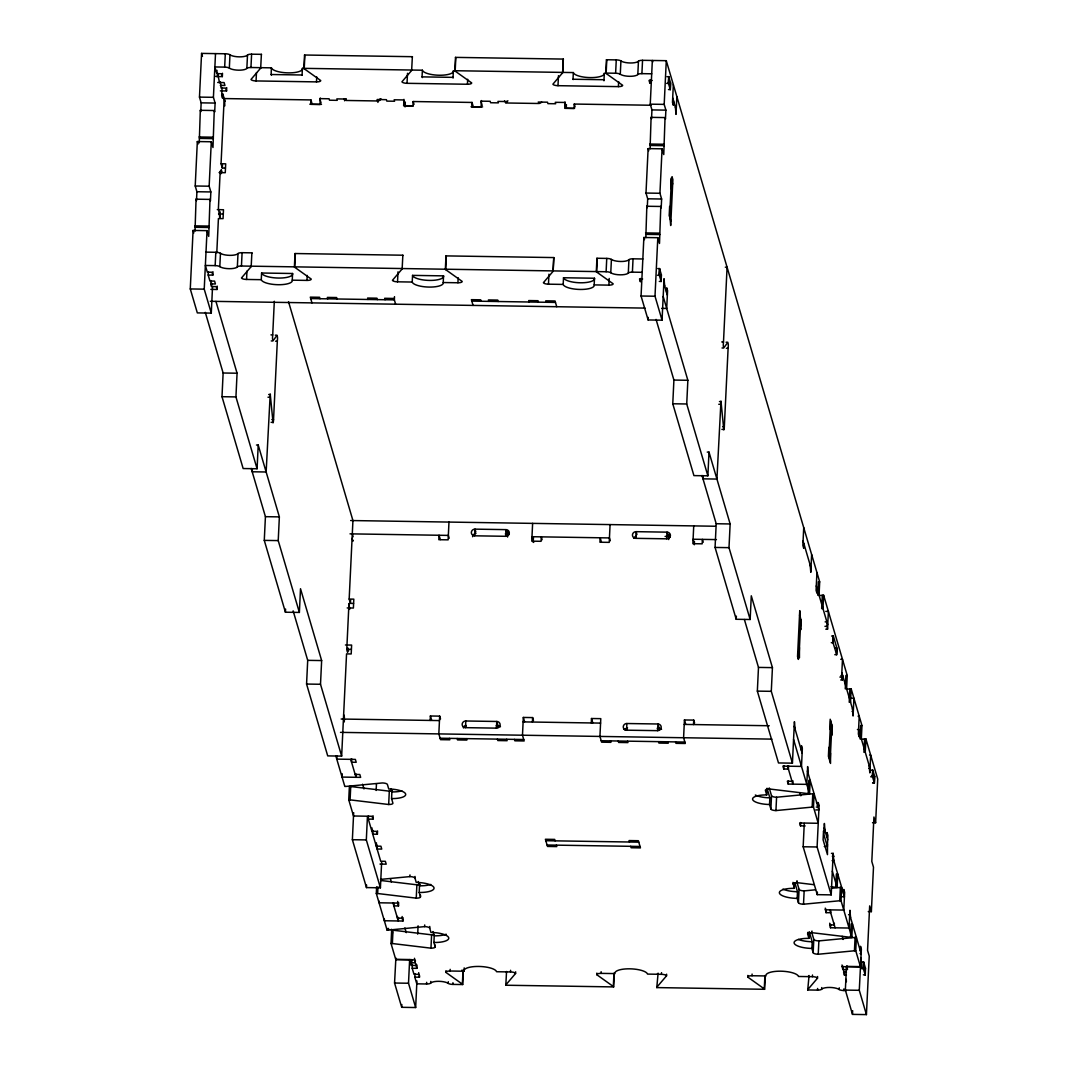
<?xml version="1.0" encoding="UTF-8"?>
<svg xmlns="http://www.w3.org/2000/svg" width="1068" height="1068" viewBox="0 0 1068 1068"><rect width="100%" height="100%" fill="white"/><g stroke="black" fill="none" stroke-linecap="round" stroke-linejoin="round"><path stroke-width="1.5" d="M217.498 73.065L219.541 82.69L219.821 81.675M274.316 301.283L272.714 334.898C271.205 349.904 278.828 326.234 277.32 341.239L273.475 420.979L273.061 422.861L270.217 394.012L266.146 471.989L252.208 471.776L252.355 468.665M725.332 267.187L727.081 267.214L723.49 341.96C721.981 356.966 729.618 333.296 728.109 348.315L724.264 428.041L723.81 429.91L720.967 401.087L716.922 479.065L702.984 478.838L703.144 475.58M212.519 287.185L211.277 313.111L197.326 312.897L190.278 288.947L193.081 230.434L207.032 230.648L208.714 236.388L209.996 199.409L196.058 199.182L195.017 231.182M196.058 199.182L196.485 200.624L196.912 191.733L195.217 185.992L197.34 141.55L211.29 141.764L212.973 147.504L214.254 110.525L200.317 110.298L199.249 142.845M200.317 110.298L200.744 111.74L201.158 102.848L199.476 97.108L201.572 53.4L225.308 53.774A4.672 1.428 2.7 0 1 229.967 54.802A9.345 2.844 2.7 0 0 239.299 56.858A9.345 2.844 2.7 0 0 247.496 55.069A4.672 1.428 2.7 0 1 251.594 54.188L261.393 54.335L260.685 68.085L251.007 79.433A4.672 1.428 2.7 0 0 256.066 80.941L316.488 81.889A4.672 1.428 2.7 0 0 320.707 80.527L304.22 68.766A4.672 1.428 2.7 0 1 303.899 68.352L304.54 55.015L412.355 56.697L411.647 70.448L401.955 81.795A4.672 1.428 2.7 0 0 407.028 83.317L467.437 84.252A4.672 1.428 2.7 0 0 471.669 82.89L455.168 71.129A4.672 1.428 2.7 0 1 454.861 70.715L455.502 57.378L563.317 59.074L562.676 72.397A4.672 1.428 2.7 0 1 562.596 72.811L552.917 84.172A4.672 1.428 2.7 0 0 557.99 85.68L618.399 86.628A4.672 1.428 2.7 0 0 622.631 85.266L606.13 73.492A4.672 1.428 2.7 0 1 605.823 73.078L606.45 59.741L616.263 59.901A4.672 1.428 2.7 0 1 620.922 60.929A9.345 2.844 2.7 0 0 630.254 62.985A9.345 2.844 2.7 0 0 638.45 61.196A4.672 1.428 2.7 0 1 642.549 60.315L666.285 60.689L819.69 581.886L819.049 595.223A4.672 1.428 2.7 0 1 817.701 595.143L818.342 581.806A4.672 1.428 2.7 0 0 819.69 581.886M211.277 313.111L204.228 289.161L207.032 230.648M209.996 199.409L210.423 200.837L210.85 191.946L209.154 186.206L211.29 141.764M214.254 110.525L214.681 111.953L215.109 103.062L213.413 97.322L215.509 53.614M216.137 76.509L222.331 76.602L221.49 73.732L216.844 73.652L217.004 70.328M210.943 280.564L210.783 283.901L215.429 283.968L214.588 281.098L209.942 281.031L208.18 275.037L208.34 271.713M220.368 90.873L226.563 90.967L225.722 88.097L221.076 88.03L220.449 82.062M210.863 289.388L217.058 289.481L216.203 286.611L211.557 286.531L211.718 283.207M208.18 275.037L212.826 275.117L212.986 271.779M222.331 76.602L222.491 73.265M222.077 87.563L221.703 95.346L222.544 98.216L222.758 93.77L225.014 101.433M642.202 272.313L632.403 272.153A4.672 1.428 2.7 0 0 628.304 273.048A9.345 2.844 2.7 0 1 620.094 274.823A9.345 2.844 2.7 0 1 610.776 272.767A4.672 1.428 2.7 0 0 606.117 271.739L241.448 266.025A4.672 1.428 2.7 0 0 237.35 266.92A9.345 2.844 2.7 0 1 229.153 268.695A9.345 2.844 2.7 0 1 219.821 266.64A4.672 1.428 2.7 0 0 215.162 265.612L215.803 252.288L206.004 252.128M453.086 78.057A15.566 4.739 2.7 0 0 453.046 77.363L453.366 70.688A15.566 4.739 2.7 0 1 439.282 75.241A15.566 4.739 2.7 0 1 422.381 70.208L302.404 68.325A15.566 4.739 2.7 0 1 288.32 72.878A15.566 4.739 2.7 0 1 271.419 67.845L250.953 67.511A4.672 1.428 2.7 0 0 246.855 68.405A9.345 2.844 2.7 0 1 238.658 70.181A9.345 2.844 2.7 0 1 229.34 68.125A4.672 1.428 2.7 0 0 224.667 67.11L225.308 53.774M216.791 252.769L218.419 218.553L223.065 218.633L223.492 209.742L217.298 209.635M225.415 168.103L222.318 168.05L221.049 163.738L224.173 98.563L310.921 99.925L312.19 104.223M221.076 173.55L221.263 169.652L222.104 172.535M224.6 99.992L224.801 105.879M220.222 211.891L219.901 218.459L218.419 208.26L220.195 171.227L220.889 173.563M222.318 168.05L222.478 164.792M217.058 289.481L217.218 286.144M226.563 90.967L226.723 87.643M219.821 266.64L220.462 253.303A4.672 1.428 2.7 0 0 215.803 252.288M229.34 68.125L229.967 54.802M256.48 445.022L258.216 445.049L257.081 468.759L243.144 468.532L221.997 396.695L223.132 372.999L205.283 312.337M237.35 266.92L237.99 253.583A4.672 1.428 2.7 0 1 242.089 252.689L251.888 252.849L251.18 266.586L241.488 277.947A4.672 1.428 2.7 0 0 246.561 279.456L261.273 279.683A15.566 4.739 2.7 0 0 278.174 284.715A15.566 4.739 2.7 0 0 292.258 280.176L306.97 280.403A4.672 1.428 2.7 0 0 311.202 279.042L294.715 267.267A4.672 1.428 2.7 0 1 294.394 266.853L295.035 253.53L402.85 255.212L402.142 268.949L392.45 280.31A4.672 1.428 2.7 0 0 397.523 281.818L412.235 282.045A15.566 4.739 2.7 0 0 429.136 287.078A15.566 4.739 2.7 0 0 443.22 282.539L457.932 282.766A4.672 1.428 2.7 0 0 462.164 281.405L445.663 269.643A4.672 1.428 2.7 0 1 445.356 269.229L445.983 255.893L553.811 257.575L553.171 270.912A4.672 1.428 2.7 0 1 553.091 271.325L543.412 282.673A4.672 1.428 2.7 0 0 548.471 284.181L563.196 284.422A15.566 4.739 2.7 0 0 580.098 289.455A15.566 4.739 2.7 0 0 594.182 284.902L608.894 285.129A4.672 1.428 2.7 0 0 613.112 283.768L596.625 272.006A4.672 1.428 2.7 0 1 596.304 271.592L596.945 258.256L606.744 258.416A4.672 1.428 2.7 0 1 611.417 259.431A9.345 2.844 2.7 0 0 620.735 261.486A9.345 2.844 2.7 0 0 628.932 259.711A4.672 1.428 2.7 0 1 633.044 258.816L642.843 258.977M246.855 68.405L247.496 55.069M241.448 266.025L242.089 252.689M250.953 67.511L251.594 54.188M257.081 468.759L235.935 396.922L237.069 373.213L215.936 301.376M246.561 279.456L246.962 271.125M256.066 80.941L256.467 72.611M261.273 279.683L261.593 273.021L292.579 273.501L292.258 280.176M271.472 75.214A15.566 4.739 2.7 0 1 271.112 74.506L271.419 67.845M293.139 610.856L307.704 660.344L306.569 684.054L327.716 755.89L341.653 756.104L320.507 684.268L321.642 660.571L300.508 588.722L299.374 612.431L285.423 612.218L264.277 540.381L265.425 516.672L251.207 468.411M299.374 612.431L278.227 540.595L279.362 516.885L258.216 445.049M302.151 75.347A15.566 4.739 2.7 0 0 302.084 75L302.404 68.325M294.715 267.267L295.342 253.944A4.672 1.428 2.7 0 1 295.035 253.53M304.22 68.766L304.861 55.429A4.672 1.428 2.7 0 1 304.54 55.015M285.423 612.218L285.583 609.054M310.921 99.925L310.708 104.357L319.999 104.504L320.307 98.042M306.97 280.403L307.21 275.397M316.488 81.889L316.729 76.896M336.941 755.784L336.78 759.121L355.364 759.415L356.205 762.285L351.559 762.218L351.719 758.881M341.653 756.104L346.553 653.883L351.198 653.963L351.626 645.072L345.431 644.979M353.535 603.433L350.438 603.38L349.169 599.068L352.934 520.557L288.52 301.683M344.417 718.978L344.27 721.941L343.429 719.071M349.663 609.387L348.956 603.553L346.766 649.477L347.607 652.348L347.821 647.902L348.662 650.772M352.974 540.381L352.934 541.209L352.08 538.339M342.214 773.753L342.067 777.077L360.65 777.37L359.809 774.5L355.163 774.42M350.438 603.38L350.598 600.123M368.46 815.752L368.3 819.089L372.946 819.156L372.105 816.286L353.508 815.992L348.742 799.785L349.383 786.448A4.672 1.428 2.7 0 1 350.731 786.529L389.313 791.161A4.672 1.428 2.7 0 0 392.477 790.801M390.941 788.718L391.876 791.922L391.569 798.584L392.904 803.136A4.672 1.428 2.7 0 1 388.672 804.498L350.09 799.865L350.731 786.529M381.663 861.876L380.408 887.802L366.471 887.588L352.373 839.702L353.668 812.655M356.151 774.073L356.004 777.304L350.718 759.335M380.408 887.802L366.324 839.915L367.432 816.579M394.506 296.65L394.359 299.881L310.708 298.573M403.958 99.351L403.651 105.825L412.942 105.972L413.156 101.527L472.029 102.448L473.298 106.76M366.471 887.588L366.591 884.998M405.079 106.893L405.306 102.047M397.523 281.818L398.004 271.819M407.028 83.317L407.509 73.305M372.906 830.837L372.745 834.175L377.391 834.241L376.537 831.371L371.891 831.291L372.051 827.967M372.946 819.156L373.106 815.818M372.465 829.769L372.318 832.733L376.684 847.578L376.83 844.614M376.15 790.453L376.457 783.925M376.43 842.812L376.27 846.15L380.916 846.216L381.757 849.087L377.111 849.02L377.271 845.682M377.391 834.241L377.551 830.917M434.115 934.634A4.672 1.428 2.7 0 1 431.606 934.834L393.011 930.201A4.672 1.428 2.7 0 0 391.662 930.121L391.021 943.458A4.672 1.428 2.7 0 1 392.37 943.538L430.965 948.17A4.672 1.428 2.7 0 0 435.183 946.809L433.915 942.497A16.354 4.98 2.7 0 0 448.707 937.717A16.354 4.98 2.7 0 0 430.965 932.444L429.696 928.132A4.672 1.428 2.7 0 0 424.623 926.624L388.418 930.081A4.672 1.428 2.7 0 1 387.097 930.121L376.31 893.435L376.63 886.76M420.538 895.117L420.472 896.786A4.672 1.428 2.7 0 1 416.24 898.148L377.658 893.515L377.965 886.854M379.14 901.125L379.06 902.794L397.643 903.087L398.498 905.958L393.852 905.891L393.972 903.394M412.235 282.045L412.555 275.384L443.54 275.864L443.22 282.539M422.434 77.577A15.566 4.739 2.7 0 1 422.06 76.869L422.381 70.208M388.672 804.498L389.313 791.161M384.427 919.094L384.346 920.75L402.93 921.043L403.09 917.719M387.097 930.121L387.177 928.452M388.418 930.081L388.498 928.412M392.37 943.538L393.011 930.201M397.643 903.087L397.723 901.419M397.523 916.437L397.443 918.106L402.089 918.173L402.93 921.043M416.921 980.945L415.652 1007.538L401.715 1007.311L394.559 983.027L395.881 957.996M398.498 905.958L398.658 902.634M398.444 917.746L398.284 920.976L392.997 903.021M402.089 918.173L402.169 916.504M401.715 1007.311L401.848 1004.534M420.472 896.786L419.19 892.474A16.354 4.98 2.7 0 0 433.982 887.695A16.354 4.98 2.7 0 0 416.24 882.422L414.971 878.11A4.672 1.428 2.7 0 0 409.898 876.601L409.978 874.932M415.652 1007.538L408.51 983.241L409.645 959.545L395.694 959.318M410.245 959.651L410.165 961.32L409.645 959.545M412.368 964.938L412.208 968.262L416.854 968.342L416.013 965.472L411.367 965.392L410.739 959.424M414.971 878.11L415.051 876.441M411.367 965.392L411.487 962.895M411.527 962.054L411.647 959.558M445.663 269.643L446.304 256.307A4.672 1.428 2.7 0 1 445.983 255.893M455.168 71.129L455.809 57.792A4.672 1.428 2.7 0 1 455.502 57.378M416.24 898.148L416.88 884.811A4.672 1.428 2.7 0 0 420.325 884.344M410.593 962.762L415.238 962.829L414.464 958.29M415.238 962.829L415.359 960.332M461.977 970.064L463.005 970.799A4.672 1.428 2.7 0 1 463.312 971.212L462.684 984.549L452.872 984.402A4.672 1.428 2.7 0 1 448.213 983.374A9.345 2.844 2.7 0 0 438.895 981.318A9.345 2.844 2.7 0 0 430.684 983.094A4.672 1.428 2.7 0 1 426.586 983.988L416.787 983.828L414.811 977.127L414.971 973.789M419.19 892.474L419.51 885.813L418.242 881.5M416.013 965.472L416.093 963.803M417.695 934.153L418.095 925.822M416.854 968.342L417.014 965.005M430.177 720.433L430.391 715.987L439.682 716.134L440.523 719.004M414.811 977.127L419.457 977.193L418.696 972.654M419.457 977.193L419.537 975.538M424.623 926.624L424.704 924.955M457.932 282.766L458.172 277.773M467.437 84.252L467.677 79.259M426.586 983.988L426.666 982.32M439.682 716.134L438.828 733.903L440.523 739.657L449.815 739.804L449.388 738.362M448.974 522.065L448.133 539.847L438.828 539.7L439.041 535.255L440.31 539.567M429.696 928.132L429.777 926.463M430.965 948.17L431.606 934.834M472.029 102.448L471.816 106.893L481.107 107.04L481.414 100.566M430.684 983.094L430.764 981.425M433.915 942.497L434.235 935.835L432.967 931.523M435.183 946.809L435.263 945.14M462.684 984.549A4.672 1.428 2.7 0 0 462.364 984.135L445.877 972.374L445.957 970.705M448.213 983.374L448.293 981.706M445.877 972.374A4.672 1.428 2.7 0 1 450.095 971.012L450.175 969.343M452.872 984.402L452.952 982.734M465.488 727.655L465.808 720.993L496.78 721.474A3.498 3.324 -16.4 0 1 500.118 724.865A3.498 3.324 -16.4 0 1 496.46 728.136L465.488 727.655A3.498 3.324 -16.4 0 1 462.164 724.264A3.498 3.324 -16.4 0 1 465.808 720.993M474.673 535.816L474.993 529.141L505.978 529.635A3.498 3.324 -16.4 0 1 509.303 533.012A3.498 3.324 -16.4 0 1 505.658 536.296L474.673 535.816A3.498 3.324 -16.4 0 1 471.348 532.425A3.498 3.324 -16.4 0 1 474.993 529.141L475.834 532.011M462.364 984.135L463.005 970.799M450.095 971.012L464.033 971.226L464.193 967.888M496.46 728.136L496.78 721.474L498.476 727.215M505.658 536.296L505.978 529.635L507.247 533.933A3.498 3.324 -16.4 0 1 509.129 534.507M507.407 530.609L507.247 533.933L505.311 533.907M507.58 537.044L507.821 532.038M614.274 973.589L613.633 986.912L505.818 985.23L506.539 971.493A4.672 1.428 2.7 0 0 506.459 971.893M515.657 971.8L515.577 973.469A4.672 1.428 2.7 0 0 510.517 971.947L510.584 970.291M533.479 720.459L532.625 717.589L523.333 717.442L522.479 735.225L524.174 740.965L514.883 740.818L514.456 739.39M532.625 523.373L531.771 541.156L541.076 541.302L541.289 536.857L542.13 539.727M533.199 542.237L533.426 537.378M548.471 284.181L548.952 274.182M557.99 85.68L558.471 75.681M553.091 271.325L553.731 257.989A4.672 1.428 2.7 0 0 553.811 257.575M562.596 72.811L563.236 59.474A4.672 1.428 2.7 0 0 563.317 59.074M532.411 722.035L532.625 717.589M565.065 101.887L564.758 108.349L574.05 108.495L574.264 104.05L650.999 105.251M574.571 108.349L566.24 108.215L566.414 104.571M563.196 284.422L563.517 277.747L594.489 278.241L594.182 284.902M573.169 79.593A15.566 4.739 2.7 0 1 573.022 79.246L573.342 72.571L454.861 70.715M603.941 80.767A15.566 4.739 2.7 0 0 604.007 79.726L604.328 73.065A15.566 4.739 2.7 0 1 590.244 77.604A15.566 4.739 2.7 0 1 573.342 72.571M596.625 272.006L597.266 258.67A4.672 1.428 2.7 0 1 596.945 258.256M606.13 73.492L606.771 60.155A4.672 1.428 2.7 0 1 606.45 59.741M606.117 271.739L606.744 258.416M651.707 73.799L641.908 73.639A4.672 1.428 2.7 0 0 637.81 74.533A9.345 2.844 2.7 0 1 629.613 76.309A9.345 2.844 2.7 0 1 620.281 74.253A4.672 1.428 2.7 0 0 615.622 73.238L616.263 59.901M608.894 285.129L609.214 278.468M618.399 86.628L618.639 81.622M610.776 272.767L611.417 259.431M620.281 74.253L620.922 60.929M591.285 722.956L591.498 718.51L600.79 718.657L599.936 736.426L601.631 742.18L610.923 742.327L610.495 740.885M610.082 524.588L609.227 542.37L599.936 542.224L600.149 537.778L601.418 542.09M628.304 273.048L628.932 259.711M637.81 74.533L638.45 61.196M613.633 986.912A4.672 1.428 2.7 0 0 613.326 986.498L596.825 974.737L596.905 973.068M632.403 272.153L633.044 258.816M641.908 73.639L642.549 60.315M596.825 974.737A4.672 1.428 2.7 0 1 601.057 973.375L601.137 971.706M640.533 278.481L640.373 281.818L639.532 278.935L642.629 278.988M650.038 79.966L649.878 83.304L649.037 80.434L652.134 80.474M664.67 286.01L664.042 278.695L662.053 320.173L648.116 319.959L641.067 296.01L643.87 237.496L657.808 237.71L659.503 243.464L660.785 206.471L646.834 206.257L645.82 237.683M646.834 206.257L647.261 207.686L647.689 198.795L645.993 193.054L648.129 148.612L662.067 148.826L663.762 154.58L665.044 117.587L651.093 117.36L650.078 148.799M651.093 117.36L651.52 118.802L651.947 109.911L650.252 104.17L652.348 60.462L652.788 61.957M613.326 986.498L613.966 973.175M626.596 730.178L626.903 723.517L657.888 723.997A3.498 3.324 -16.4 0 1 661.212 727.388A3.498 3.324 -16.4 0 1 657.568 730.659L626.596 730.178A3.498 3.324 -16.4 0 1 623.258 726.787A3.498 3.324 -16.4 0 1 626.903 723.517M635.78 538.339L636.101 531.664L667.073 532.158A3.498 3.324 -16.4 0 1 670.41 535.549A3.498 3.324 -16.4 0 1 666.766 538.819L635.78 538.339A3.498 3.324 -16.4 0 1 632.456 534.948A3.498 3.324 -16.4 0 1 636.101 531.664L636.942 534.547M648.116 319.959L648.236 317.37M662.053 320.173L655.004 296.223L657.808 237.71M660.785 206.471L661.199 207.913L661.626 199.022L659.944 193.268L662.067 148.826M665.044 117.587L665.457 119.015L665.885 110.138L664.189 104.384L666.285 60.689M659.276 275.437L659.597 268.776M668.475 83.598L668.795 76.923M673.334 84.626L672.48 102.408L673.334 105.278L673.548 100.833M669.636 216.737L671.412 179.691M666.512 292.245L666.726 287.799L667.567 290.67L666.712 308.452L661.719 308.372M670.05 218.206L670.691 225.522L672.88 179.598L672.039 176.727L671.825 181.159M675.376 107.067L676.004 114.383L676.858 96.601M707.256 452.098L709.005 452.124L707.87 475.821L693.92 475.607L672.773 403.771L673.908 380.061L656.059 319.399M657.568 730.659L657.888 723.997L659.583 729.751M666.766 538.819L667.073 532.158L668.341 536.47A3.498 3.324 -16.4 0 1 670.223 537.044M668.688 539.567L668.928 534.574M764.595 989.288A4.672 1.428 2.7 0 0 764.274 988.875L764.915 975.538A4.672 1.428 2.7 0 1 765.235 975.952L764.595 989.288L656.78 987.593L658.102 973.148M707.87 475.821L686.724 403.984L687.859 380.288L663.188 296.477M666.619 974.163L666.539 975.832A4.672 1.428 2.7 0 0 661.466 974.323L661.546 972.654M694.574 722.983L693.733 720.112L684.441 719.965L683.587 737.748L685.282 743.488L675.977 743.341L675.563 741.913M693.733 525.897L692.878 543.679L702.17 543.826L702.384 539.38L703.238 542.25M694.307 544.76L694.454 541.529M693.519 724.558L693.733 720.112M744.396 619.52L758.48 667.407L757.345 691.116L778.492 762.952L792.429 763.166L771.296 691.33L772.431 667.634L751.285 595.797L750.15 619.493L736.212 619.28L715.066 547.443L716.201 523.734L701.996 475.474M750.15 619.493L729.003 547.657L730.138 523.961L709.005 452.124M736.212 619.28L736.359 616.116M764.274 988.875L747.787 977.1L747.867 975.431M747.787 977.1A4.672 1.428 2.7 0 1 752.019 975.738L752.086 974.069M769.534 804.511A15.566 4.739 2.7 0 1 752.633 799.478A15.566 4.739 2.7 0 1 766.717 794.926L767.038 788.264L769.854 797.836L769.534 804.511L770.882 809.063A4.672 1.428 2.7 0 0 775.942 810.572L812.161 807.101A4.672 1.428 2.7 0 1 813.469 807.061L818.235 823.281L799.652 822.987L800.493 825.858L805.139 825.938M770.882 809.063L771.51 795.727L769.227 787.944M775.942 810.572L776.583 797.235A4.672 1.428 2.7 0 1 771.51 795.727M788.558 765.729L788.398 769.067L783.752 768.987L783.912 765.649M808.262 773.913L807.635 766.584L806.781 784.366L788.197 784.072L788.358 780.735M792.429 763.166L794.418 721.688L795.059 729.003M803.723 527.619L802.869 545.401L803.71 548.271L803.924 543.826M798.597 654.964L798.383 659.41L797.542 656.54L799.745 610.616L800.373 617.931M793.003 780.922L792.843 784.152L787.557 766.183M799.024 656.379L800.8 619.333M860.941 958.063L860.941 968.382L855.748 950.747A4.672 1.428 2.7 0 0 854.44 950.787L818.235 954.245A4.672 1.428 2.7 0 1 813.162 952.736L811.894 948.424A16.354 4.98 2.7 0 1 794.151 943.137A16.354 4.98 2.7 0 1 808.93 938.358L807.662 934.059A4.672 1.428 2.7 0 1 811.894 932.684L850.475 937.317A4.672 1.428 2.7 0 0 851.823 937.397L841.023 900.711A4.672 1.428 2.7 0 0 839.715 900.751L803.51 904.222A4.672 1.428 2.7 0 1 798.437 902.714L797.169 898.402A16.354 4.98 2.7 0 1 779.426 893.115A16.354 4.98 2.7 0 1 794.218 888.336L793.017 882.368M794.218 888.336L794.445 883.343M801.294 750.203L801.507 745.758L802.348 748.628L801.494 766.41L782.911 766.116L783.752 768.987M810.158 565.025L810.799 572.341L811.64 554.559M792.937 884.024A4.672 1.428 2.7 0 1 797.169 882.662L797.249 880.993M800.493 825.858L800.653 822.52M797.169 898.402L797.489 891.727L794.952 883.116M798.437 902.714L799.078 889.377L796.675 881.207M831.438 853.359L833.187 853.385L831.198 894.877L817.26 894.65L803.163 846.764L804.271 823.428M816.927 572.528L816.085 590.297L816.927 593.167L817.14 588.735M808.196 793.644L808.836 780.321A4.672 1.428 2.7 0 0 810.185 780.401L809.544 793.724A4.672 1.428 2.7 0 1 808.196 793.644L769.601 789.012A4.672 1.428 2.7 0 0 765.382 790.373L766.717 794.926M803.51 904.222L804.151 890.886A4.672 1.428 2.7 0 1 799.078 889.377M812.161 807.101L812.788 793.778A4.672 1.428 2.7 0 1 814.11 793.738L813.469 807.061M822.307 595.263L821.666 608.6A4.672 1.428 2.7 0 1 822.974 608.56L823.615 595.223A4.672 1.428 2.7 0 0 822.307 595.263L819.009 595.584M807.662 934.059L807.742 932.391M808.93 938.358L809.25 931.696L812.214 941.749L811.894 948.424M846.283 990.57L843.827 990.53A4.672 1.428 2.7 0 1 839.168 989.502A9.345 2.844 2.7 0 0 829.836 987.446A9.345 2.844 2.7 0 0 821.639 989.222A4.672 1.428 2.7 0 1 817.541 990.116L807.742 989.956L809.05 975.511M811.894 932.684L811.974 931.029M816.499 802.602L818.248 802.629L818.035 807.074L816.286 807.048M825.791 629.186L827.526 629.212L826.899 621.896L825.15 621.87M831.198 894.877L817.1 846.977L819.089 805.499L818.248 802.629M827.526 629.212L828.381 611.43L825.764 611.39M813.162 952.736L813.803 939.399L811.747 932.391M817.581 976.526L817.501 978.195A4.672 1.428 2.7 0 0 812.428 976.686L812.508 975.017M817.26 894.65L817.38 892.06M818.235 954.245L818.876 940.908A4.672 1.428 2.7 0 1 813.803 939.399M825.003 830.784L824.376 823.455L823.842 834.575L827.366 846.537L824.269 846.497M817.541 990.116L817.621 988.447M828.835 757.666L830.61 720.633M830.103 761.978L831.879 724.945M826.846 837.005L827.046 832.559L827.9 835.43L827.366 846.537M830.77 911.071L830.69 912.74L826.045 912.659L825.27 908.12M821.639 989.222L821.719 987.553M826.045 912.659L826.205 909.335M850.555 917.586L849.928 910.256L849.073 928.039L830.477 927.745L829.716 923.206M840.73 679.956L842.478 679.982L841.624 677.099L842.478 659.33L840.73 659.303M830.477 927.745L830.637 924.421M833.187 853.385L833.814 860.715L832.079 860.688M842.478 679.982L842.692 675.537L840.943 675.51M835.75 887.294L836.391 873.971A4.672 1.428 2.7 0 0 837.739 874.051L837.098 887.375A4.672 1.428 2.7 0 1 835.75 887.294L830.931 886.72M834.362 923.286L834.282 924.941L829.636 924.875M847.244 675.537L846.617 688.873A4.672 1.428 2.7 0 1 845.269 688.793L845.896 675.457A4.672 1.428 2.7 0 0 847.244 675.537L823.615 595.223M839.715 900.751L840.356 887.428A4.672 1.428 2.7 0 1 841.664 887.388L841.023 900.711M849.861 688.913L849.22 702.25A4.672 1.428 2.7 0 1 850.542 702.21L851.169 688.873A4.672 1.428 2.7 0 0 849.861 688.913L847.605 689.127M843.573 893.876L843.787 889.43L844.641 892.301L843.787 910.083L825.19 909.789M852.451 708.698L853.078 716.014L853.933 698.232L851.61 698.205M839.168 989.502L839.248 987.833M846.27 969.584L842.785 969.53L842.011 964.991M842.785 969.53L842.932 966.206M846.43 975.071L844.401 975.044L843.64 970.505M844.401 975.044L844.561 971.706M843.827 990.53L843.907 988.861M868.271 911.591L871.368 911.645L869.672 905.891L867.55 950.333L869.232 956.087L866.428 1014.6L852.491 1014.386L845.349 990.089L846.483 966.393L860.421 966.607M846.377 981.746L846.243 979.356M847.111 965.953L847.004 968.169L846.483 966.393M847.431 969.61L847.471 968.769M859.42 732.408L859.206 736.853L858.365 733.97L859.219 716.201L858.058 716.174M850.475 937.317L850.555 935.661M850.635 933.993L851.116 923.994A4.672 1.428 2.7 0 0 852.464 924.074L851.823 937.397M861.969 725.559L861.329 738.896A4.672 1.428 2.7 0 1 859.98 738.816L860.621 725.479A4.672 1.428 2.7 0 0 861.969 725.559L851.169 688.873M854.44 950.787L855.081 937.45A4.672 1.428 2.7 0 1 856.389 937.41L855.748 950.747M864.586 738.936L863.945 752.273A4.672 1.428 2.7 0 1 865.254 752.232L865.894 738.896A4.672 1.428 2.7 0 0 864.586 738.936L862.33 739.149M852.491 1014.386L852.665 1010.675M860.314 950.747L860.528 946.301L861.369 949.172L859.286 990.303L866.428 1014.6M869.178 765.569L869.819 772.885L870.674 755.103L869.512 755.089M865.067 974.657L865.387 967.982L863.064 967.955M871.368 911.645L873.49 867.203L871.808 861.449L873.931 817.007L875.626 822.76L872.529 822.707M875.626 822.76L877.722 779.053L865.894 738.896M668.742 76.749L668.341 83.024L670.33 89.752L670.557 82.917L668.688 76.642L666.993 76.722M515.577 973.469L505.898 984.816A4.672 1.428 2.7 0 0 505.818 985.23M666.539 975.832L656.847 987.179A4.672 1.428 2.7 0 0 656.78 987.593M817.501 978.195L807.808 989.555A4.672 1.428 2.7 0 0 807.742 989.956M776.583 797.235L812.788 793.778M380.475 879.405L409.898 876.601M804.151 890.886L815.458 889.804M831.305 888.282L840.356 887.428M818.876 940.908L855.081 937.45M224.667 67.11L214.868 66.95L216.844 73.652M605.823 73.078L615.622 73.238M271.112 74.506L302.084 75M422.06 76.869L453.046 77.363M573.022 79.246L604.007 79.726M668.808 82.89L670.557 82.917L670.237 89.578L668.488 89.552M215.896 76.322L217.632 76.349M666.672 83.384L668.421 83.424M217.712 82.49L224.093 82.583L224.947 85.467L220.302 85.387M346.125 99.044L336.834 98.897L337.248 100.339L329.505 100.205L329.091 98.777L319.786 98.63L321.054 102.942M507.233 101.567L497.942 101.42L498.356 102.862L490.613 102.742L490.185 101.3L480.894 101.153L482.162 105.465M538.205 102.047L547.51 102.194L547.924 103.636L555.68 103.756L555.253 102.314L564.545 102.461L566.24 108.215M199.476 97.108L213.413 97.322M650.252 104.17L664.189 104.384M309.813 104.197L321.481 104.37M413.369 105.812L405.132 105.692L403.437 99.938L394.145 99.791L394.573 101.233L386.83 101.113L386.402 99.671L377.111 99.524L377.952 102.395M471.055 106.72L482.589 106.907M201.158 102.848L215.109 103.062M651.947 109.911L665.885 110.138M199.035 136.971L212.986 137.185M649.825 144.033L663.762 144.247M199.462 138.399L213.4 138.626M650.238 145.475L664.189 145.689M221.049 163.738L225.695 163.818L225.268 172.709L219.073 172.602M195.217 185.992L209.154 186.206M645.993 193.054L659.944 193.268M196.912 191.733L210.85 191.946M647.689 198.795L661.626 199.022M218.566 213.947L223.212 214.027M194.776 225.855L208.727 226.069M645.566 232.917L659.503 233.131M195.204 227.284L209.141 227.511M645.98 234.359L659.931 234.573M657.808 268.562L659.543 268.589L661.359 274.756L661.212 281.551L659.156 274.863L659.543 268.589M215.162 265.612L205.363 265.465L207.339 272.166L211.985 272.233L212.826 275.117M659.624 274.73L661.359 274.756L661.039 281.431L659.303 281.391M657.487 275.237L659.223 275.264M190.278 288.947L204.228 289.161M641.067 296.01L655.004 296.223M471.816 301.096L555.467 302.418M210.316 301.296L645.045 308.105M270.965 334.871L272.714 334.898M721.754 341.934L723.49 341.96M275.304 335.165L277.039 335.192M726.08 342.227L727.829 342.254M271.245 340.932L272.994 340.959M722.035 347.994L723.77 348.021M275.584 341.213L277.32 341.239M726.36 348.275L728.109 348.315M223.132 372.999L237.069 373.213M673.908 380.061L687.859 380.288M268.682 394.506L270.431 394.533M719.472 401.568L721.207 401.595M267.988 397.216L269.723 397.243M718.764 404.278L720.513 404.305M221.997 396.695L235.935 396.922M672.773 403.771L686.724 403.984M271.833 419.604L273.568 419.631M722.609 426.679L724.358 426.706M271.125 422.314L272.874 422.341M721.901 429.389L723.65 429.416M265.425 516.672L279.362 516.885M716.201 523.734L730.138 523.961M350.664 520.53L715.4 526.244M665.084 536.416L668.341 536.47M350.024 533.853L448.333 535.402L449.187 538.272M716.428 539.594L693.092 539.233L694.36 543.545M264.277 540.381L278.227 540.595M715.066 547.443L729.003 547.657M349.169 599.068L353.815 599.148L353.401 608.039L347.193 607.932M824.95 626.315L826.685 626.342M831.612 636.034L833.347 636.061L836.871 648.036L836.725 654.817L832.973 642.469L833.254 635.887L833.027 642.722L831.291 642.696M835.136 648.009L836.871 648.036L836.551 654.697L834.816 654.671M346.7 649.291L351.345 649.357M307.704 660.344L321.642 660.571M758.48 667.407L772.431 667.634M839.889 677.072L841.624 677.099M306.569 684.054L320.507 684.268M757.345 691.116L771.296 691.33M852.13 711.555L853.292 711.568L841.838 672.653M341.146 719.031L439.469 720.58M523.12 721.888L600.576 723.103M684.228 724.411L769.214 725.746M857.417 729.511L858.579 729.524L870.033 768.439L868.871 768.426M496.113 725.759L498.048 725.786A3.498 3.324 -16.4 0 1 500.478 726.801M657.221 728.283L659.156 728.309A3.498 3.324 -16.4 0 1 661.573 729.324M462.844 726.667L465.942 726.707M623.952 729.19L627.049 729.23M340.505 732.368L771.91 739.123M440.096 738.215L523.747 739.523M601.204 740.738L684.855 742.06M871.074 770.135L872.823 770.161L874.625 776.316L874.398 783.111L872.423 776.396L872.73 769.988L872.503 776.823L870.754 776.796M871.475 776.089L874.572 776.142L874.265 782.804L873.103 782.791M872.89 776.289L874.625 776.316M792.002 781.269L787.356 781.202L788.197 784.072M872.569 782.964L874.332 783.058M817.34 805.472L819.089 805.499M815.778 809.891L818.876 809.945L807.421 771.029M545.815 840.703L638.757 842.158M352.373 839.702L366.324 839.915M803.163 846.764L817.1 846.977M547.083 845.002L640.026 846.47M832.292 856.242L834.028 856.269M379.994 864.079L386.202 864.172L385.348 861.302L380.702 861.235L377.111 849.02M842.105 896.706L844.428 896.746L832.973 857.831M848.553 914.689L849.714 914.702L861.155 953.617L859.994 953.604M861.889 961.974L863.625 962.001L865.44 968.169L865.24 974.937L863.224 968.235L863.531 961.827L863.304 968.663L861.569 968.636M414.384 959.958L395.801 959.665L391.021 943.458M841.931 966.66L860.528 966.954M863.705 968.142L865.44 968.169M410.779 961.574L411.661 961.587M843.56 972.174L846.457 972.214M863.385 974.804L865.147 974.897M510.517 971.947L496.567 971.733A16.354 4.98 2.7 0 0 478.824 966.447A16.354 4.98 2.7 0 0 464.033 971.226M601.057 973.375L614.994 973.589A16.354 4.98 2.7 0 1 629.786 968.823A16.354 4.98 2.7 0 1 647.528 974.096L661.466 974.323M752.019 975.738L765.956 975.952A16.354 4.98 2.7 0 1 780.735 971.186A16.354 4.98 2.7 0 1 798.49 976.472L812.428 976.686M418.616 974.323L413.97 974.256L412.208 968.262M394.559 983.027L408.51 983.241M845.349 990.089L859.286 990.303M797.169 882.662L814.056 884.691M380.702 880.473L416.88 884.811M672.693 97.962L676.218 109.937M803.083 540.955L811.012 567.896M816.299 585.851L827.74 624.767M672.68 184.003L670.984 178.289L670.984 188.622M799.531 615.034L801.227 620.802L800.8 629.693L800.373 628.264M830.183 729.551L830.183 719.231L832.306 726.414L831.879 735.291L831.451 733.863M670.05 207.873L669.636 206.444L669.209 215.322L670.904 221.036M799.451 647.515L799.451 657.848L797.756 652.067M829.262 748.815L828.835 747.373L828.408 756.264L830.53 763.446L830.53 753.114M648.129 148.612L648.757 150.762M663.829 283.14L667.353 295.115M794.205 726.133L802.135 753.073M824.162 827.9L827.687 839.875M823.949 832.346L823.521 830.917L823.094 839.795L827.473 854.64L827.473 844.321M793.564 739.47L809.544 793.724M832.332 871.168L837.098 887.375M643.87 237.496L644.498 239.646M799.905 792.643L800.84 795.793M842.185 936.316L843.119 939.466M829.836 909.856L835.123 927.825M574.264 104.05L575.105 106.92M684.441 719.965L685.709 724.278M556.735 306.716L555.04 300.976L545.748 300.829L546.162 302.271M610.295 540.795L609.441 537.925L531.984 536.71L533.68 542.451M538.419 302.151L537.992 300.709L528.7 300.562L529.127 302.004M667.82 741.793L668.234 743.221L658.943 743.074L658.515 741.646M498.142 301.51L497.728 300.081L488.423 299.934L488.85 301.363M627.543 741.152L627.957 742.594L618.666 742.447L618.239 741.005M481.107 301.243L480.68 299.814L471.389 299.667L473.084 305.408M413.156 101.527L414.01 104.397M629.466 842.011L629.039 840.569L638.344 840.716L640.453 847.899L631.161 847.752L630.734 846.323M591.498 718.51L592.767 722.822M523.333 717.442L524.602 721.754M555.106 840.85L554.692 839.408L545.388 839.261L547.51 846.443L556.802 846.59L556.375 845.148M395.627 304.193L393.932 298.453L384.64 298.306L385.067 299.734M377.311 299.614L376.897 298.186L367.606 298.039L368.019 299.467M506.713 739.256L507.126 740.698L497.835 740.551L497.421 739.109M337.034 298.987L336.62 297.545L327.329 297.411L327.743 298.84M466.436 738.629L466.863 740.071L457.558 739.924L457.144 738.482M319.999 298.72L319.572 297.278L310.281 297.144L311.976 302.885M430.391 715.987L431.659 720.299M352.293 533.893L353.148 536.763M201.572 53.4L202.453 56.39M197.34 141.55L198.087 144.06M343.642 714.625L344.483 717.496M362.599 784.219L363.988 788.945M390.474 878.911L391.395 882.075M404.879 927.892L406.281 932.631M210.783 283.901L211.557 286.531M368.3 819.089L371.891 831.291M193.081 230.434L193.829 232.944M391.409 929.253L392.53 933.031M335.846 755.957L344.817 786.448A4.672 1.428 2.7 0 0 346.125 786.408L382.331 782.951A4.672 1.428 2.7 0 1 387.404 784.459L388.739 788.998A15.566 4.739 2.7 0 1 405.64 794.031A15.566 4.739 2.7 0 1 391.569 798.584M633.898 538.339A3.498 3.324 -16.4 0 1 636.074 536.189M472.617 536.737A3.498 3.324 -16.4 0 1 475.954 533.466M624.833 729.885A3.498 3.324 -16.4 0 1 627.543 727.869M463.512 727.975A3.498 3.324 -16.4 0 1 466.102 725.412M412.355 56.697A4.672 1.428 2.7 0 1 412.288 57.111M261.393 54.335A4.672 1.428 2.7 0 1 261.326 54.748M411.714 70.034A4.672 1.428 2.7 0 1 411.647 70.448M260.766 67.671A4.672 1.428 2.7 0 1 260.685 68.085M348.742 799.785A4.672 1.428 2.7 0 1 350.09 799.865M769.854 797.836A15.566 4.739 2.7 0 1 755.316 795.019M401.862 790.854A15.566 4.739 2.7 0 1 391.876 791.922M808.369 976.633A4.672 1.428 2.7 0 1 808.449 976.219M657.421 974.256A4.672 1.428 2.7 0 1 657.487 973.856M376.31 893.435A4.672 1.428 2.7 0 1 377.658 893.515M812.214 941.749A16.354 4.98 2.7 0 1 798.37 939.44M797.489 891.727A16.354 4.98 2.7 0 1 782.897 889.11M446.21 934.22A16.354 4.98 2.7 0 1 434.235 935.835M430.778 884.451A16.354 4.98 2.7 0 1 419.51 885.813M402.209 268.549A4.672 1.428 2.7 0 1 402.142 268.949M251.247 266.186A4.672 1.428 2.7 0 1 251.18 266.586M402.85 255.212A4.672 1.428 2.7 0 1 402.769 255.626M251.888 252.849A4.672 1.428 2.7 0 1 251.821 253.249M237.99 253.583A9.345 2.844 2.7 0 1 229.794 255.359A9.345 2.844 2.7 0 1 220.462 253.303M292.579 273.501A15.566 4.739 2.7 0 1 278.494 278.054A15.566 4.739 2.7 0 1 261.593 273.021M443.54 275.864A15.566 4.739 2.7 0 1 429.456 280.417A15.566 4.739 2.7 0 1 412.555 275.384M594.489 278.241A15.566 4.739 2.7 0 1 580.418 282.78A15.566 4.739 2.7 0 1 563.517 277.747M541.623 102.021A3.498 3.324 -16.4 0 1 538.632 103.489L507.647 103.009A3.498 3.324 -16.4 0 1 504.51 100.846M380.875 98.91A3.498 3.324 -16.4 0 1 377.525 100.966L346.553 100.472A3.498 3.324 -16.4 0 1 343.709 98.923M505.778 103.009A3.498 3.324 -16.4 0 1 507.941 100.859M344.577 100.793A3.498 3.324 -16.4 0 1 345.899 98.83M380.075 98.75A3.498 3.324 -16.4 0 1 380.702 99.004"/></g></svg>
